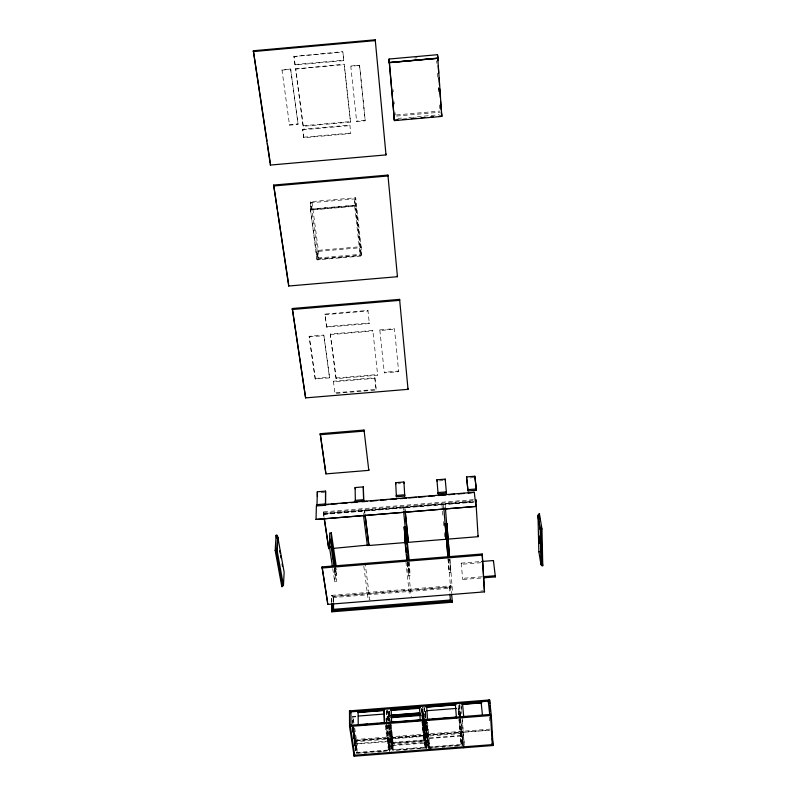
<?xml version="1.0" encoding="UTF-8"?>
<svg xmlns="http://www.w3.org/2000/svg" width="796" height="796" viewBox="0 0 796 796"><rect width="100%" height="100%" fill="white"/><g stroke="black" fill="none" stroke-linecap="round" stroke-linejoin="round"><path stroke-width="0.6" stroke-dasharray="3.98 2.98" d="M343.782 60.645L342.847 51.621L293.943 56.496L295.067 65.013L343.782 60.645L342.847 51.621M350.509 122.096L344.22 64.158L295.595 69.003L303.196 126.285L350.509 122.096L344.22 64.158M332.738 568.643L334.718 581.796L336.31 581.677L336.36 575.08L335.285 567.906M336.36 575.08L335.564 575.14L335.574 574.055L336.37 573.996L336.41 568.573M336.111 378.647L330.28 334.041L372.807 330.44L377.662 375.165L336.111 378.647L330.28 334.041M334.718 581.796L334.847 567.608M331.673 602.433L331.753 595.338L450.914 585.806L451.531 592.861M331.862 602.363L331.753 595.338L333.464 596.393L449.292 587.13L450.914 585.806L451.004 586.931L449.402 588.254L333.633 597.507L331.922 596.453L451.004 586.931L449.382 588.254L449.292 587.13M374.966 390.12L334.947 393.463L334.947 392.846L376.16 389.393L374.856 377.732L333.385 381.204L333.375 381.821L374.876 378.349L374.856 377.732M333.385 602.283L333.444 596.393L331.753 595.338M333.564 602.224L333.464 596.393M329.564 377.871L323.823 335.056L309.196 336.3L309.176 336.897L315.266 379.075L329.564 377.871L323.823 335.056M473.511 501.898L323.524 514.117L323.345 512.913L323.365 511.888L475.799 499.47M323.942 516.873L323.534 513.599L473.461 501.39M326.639 327.166L324.977 314.072L367.931 310.42L369.344 323.544L326.639 327.166L324.977 314.072M315.266 379.075L309.196 336.3M310.4 209.069L355.772 205.119L361.374 256.063L317.106 259.874L310.4 209.069L310.719 201.677L355.683 197.756L361.225 247.665L317.375 251.446L317.126 259.088L361.364 255.277L361.115 246.661L317.246 250.451L316.997 258.083L361.255 254.272M311.714 210.015L312.012 202.622L318.37 250.352L318.131 257.984L310.719 201.677M317.106 259.874L310.39 209.278L355.782 205.328M303.724 137.738L302.699 129.27L349.902 125.091L350.777 133.579L303.724 137.738L302.699 129.27M303.196 126.285L295.634 68.506M281.943 69.73L289.535 125.181L298.082 124.415L290.709 68.944L281.893 70.227L290.709 68.944M295.067 65.013L293.983 56.009M289.535 125.181L289.575 124.654L298.112 123.897M443.442 504.654L443.511 504.137L443.561 504.644L404.816 507.798L405.074 510.266M490.107 729.116L353.921 739.653L355.494 740.748L460.894 732.589L462.367 731.265L463.71 746.827M462.436 732.201L460.974 733.524L460.894 732.589L462.367 731.265L462.436 732.201L460.993 733.524L355.633 741.663L354.061 740.578L488.953 730.151M449.402 588.254L449.312 587.13L450.914 585.806M293.943 56.496L342.847 52.108M295.107 64.516L343.782 60.148M414.597 57.969L417.014 57.75M295.595 69.003L344.22 64.645M350.807 66.008L359.583 65.222L365.225 120.793L356.668 121.549L350.807 66.506L359.583 65.222M396.448 114.922L439.989 111.062M396.547 116.057L440.059 112.206M303.226 125.758L350.509 121.569M365.215 120.266L356.658 121.032L356.668 121.549M397.91 118.425L401.562 118.106M408.855 117.46L411.283 117.241M417.363 116.704L439.233 114.773M302.669 129.798L349.902 125.619L349.902 125.091M303.754 137.201L350.777 133.051L350.777 133.579M355.802 198.811L310.858 202.721L310.54 210.114L355.892 206.174L355.683 197.756M310.37 209.836L355.782 205.885L361.374 256.063M317.116 259.297L361.364 255.486M324.967 314.669L367.951 311.017L367.931 310.42M326.659 326.569L369.324 322.947L369.344 323.544M379.811 329.912L394.468 328.678L398.657 371.682L384.319 372.886L379.811 329.912L379.831 330.519L394.498 329.275L394.468 328.678M330.27 334.648L372.817 331.046L372.807 330.44M309.176 336.897L323.813 335.663M315.286 378.458L329.574 377.254M336.121 378.03L377.642 374.548L377.662 375.165M398.179 483.769L400.537 483.58M470.167 477.918L473.72 477.62M439.402 480.893L442.954 480.605M321.047 492.774L324.569 492.485M323.345 512.913L475.918 500.485M323.574 513.898L362.976 510.694L363.294 513.669M364.866 513.539L364.548 510.564L403.214 507.41L403.492 510.395M404.816 507.798L404.796 507.281L473.481 501.689M323.564 514.415L362.976 511.201L362.976 510.694M364.558 511.072L403.244 507.928L403.214 507.41M473.54 502.196L445.143 504.515L445.093 504.007L445.332 506.982M481.082 562.702L461.252 564.294L461.173 563.14L480.286 561.598M409.333 561.618L410.099 575.757L408.507 575.886L408.159 569.309L408.955 569.249L408.895 568.165L408.099 568.225L407.821 562.822M447.979 558.503L449.203 572.622L450.805 572.493L449.76 559.22M482.008 576.792L462.655 578.334L462.735 579.498L482.077 577.956M480.685 591.04L483.122 590.841M389.97 714.818L389.503 711.196L388.647 711.266L388.796 715.893L389.662 715.833L389.97 718.241M421.353 712.201L421.154 708.738L422.019 708.669M388.607 711.813L387.742 711.883L388.826 720.3M422.119 709.206L422.975 709.137M388.906 720.161L388.209 712.868L389.562 720.052M422.178 710.221L423.741 721.047M352.071 716.529L355.782 716.241M355.872 716.818L352.16 717.106L353.076 723.126M458.665 714.927L458.178 708.868L459.043 708.798M388.289 715.355L389.413 720.718M423.631 721.116L422.746 712.669L422.945 718.738M389.652 717.266L387.204 717.455L387.164 716.35L389.622 716.161M421.502 713.684L423.96 713.495L424.457 718.32M421.572 714.788L424.019 714.599L423.96 713.495M390.358 723.236L389.741 718.41L388.876 718.48L388.955 720.818M421.562 715.942L422.427 715.873M385.652 719.276L386.518 719.216L387.135 724.022M387.97 719.096L388.846 719.027M422.527 716.42L423.402 716.35L423.9 721.176M424.845 716.231L425.711 716.171M459.451 713.544L460.317 713.485M422.586 717.445L423.402 721.037M459.531 714.579L460.188 717.047M352.608 727.494L354.628 740.698L389.821 737.972M391.234 737.862L425.76 735.196M427.173 735.086L461.76 732.41M489.53 730.27L463.173 732.31L462.128 719.007M392.09 738.36L424.855 735.822M425.014 736.937L425.86 736.877L422.845 706.918L426.556 748.558L423.78 722.012M389.751 724.897L392.169 740.499M425.074 737.962L425.651 740.409L391.831 743.026L391.741 740.539M461.163 735.464L428.268 738.011L428.875 747.454M461.212 736.031L428.328 738.569L426.666 722.29M392.179 742.429L425.074 739.892M392.259 743.235L425.144 740.698M390.766 745.136L426.895 742.35L426.835 741.235L390.727 744.021L390.766 745.136L388.259 725.395M392.338 745.573L425.283 743.036M355.474 749.553L356.319 749.494L353.016 727.882M389.244 746.956L390.1 746.887L387.294 725.226M461.66 741.365L462.516 741.305L460.705 719.116M389.055 724.907L392.418 747.742L389.493 724.877M425.502 745.195L426.069 747.673L392.498 750.26L392.269 745.016M425.81 721.823L428.626 744.957L428.566 743.922L427.711 743.981L425.472 722.27M461.75 742.399L462.396 744.877L428.348 747.494L425.741 722.151M356.26 752.489L389.284 749.941L389.005 741.046L356.2 743.573L356.349 753.046L389.781 750.469L386.309 725.126M392.428 749.703L425.492 747.155M428.815 746.897L461.919 744.35M357.573 753.205L382.03 751.315M383.254 751.225L389.363 750.747L386.07 725.226M396.179 750.23L408.428 749.285M409.651 749.185L420.666 748.34M421.89 748.24L425.571 747.961M426.039 719.952L428.885 747.703L433.79 747.325M435.014 747.235L461.988 745.155M364.25 753.245L366.727 753.056M377.861 752.2L380.339 752.011M403.851 750.2L406.328 750.011M429.84 748.19L432.318 748.001M442.218 747.245L444.685 747.046M454.586 746.29L458.297 746.001M431.382 748.19L428.925 748.379L428.885 747.703M331.922 596.453L333.614 597.507M353.921 739.653L355.474 740.738L355.673 750.051M354.061 740.578L355.613 741.663M352.787 727.594L356.329 750.529M352.121 725.683L356.349 753.295M352.3 727.554L355.802 750.369M352.15 727.952L353.076 733.952M353.265 735.156L355.106 747.155M352.26 728.847L352.976 733.872M353.175 734.847L354.081 741.076M354.26 742.27L355.006 747.076M355.185 748.28L355.553 750.678M353.931 723.057L353.026 717.037L353.056 723.713M354.668 727.872L357.046 743.514L357.115 752.429L353.255 727.146M353.812 727.932L356.28 744.131L389.075 741.603L389.383 751.424L385.941 724.947M352.22 720.241L352.767 723.843M352.946 725.047L355.334 740.638L355.404 750.389M323.365 511.888L324.081 516.664M335.474 568.016L336.37 573.996M334.688 568.085L335.574 574.055M334.499 567.976L335.564 575.14M334.34 568.513L336.31 581.677M333.385 381.204L334.947 393.463M290.669 69.441L298.082 124.415M363.822 566.284L368.25 600.015L369.871 599.885L365.324 564.941M386.03 718.131L386.816 724.161M386.826 724.877L390.259 751.354L389.801 737.424L391.214 737.315L391.433 743.971L389.125 725.922M386.577 723.882L386.11 720.28L386.189 722.788M386.687 724.231L390.239 751.354M386.498 725.196L389.781 750.469M385.274 725.882L388.428 750.011L388.159 741.106M389.95 724.947L392.279 743.902L392.02 737.802M388.209 712.868L389.135 720.082M387.692 710.201L389.184 720.887M389.612 725.047L392.378 746.708L391.532 746.777L388.746 725.116M389.443 725.106L391.284 739.544L392.13 739.484L390.139 723.843M389.264 724.987L392.508 750.509M388.349 719.902L387.712 710.758M388.229 719.813L387.921 717.405L388.08 722.45M388.826 725.017L392.07 750.29L391.99 747.782M387.164 716.35L387.632 719.962M388.13 724.121L391.702 751.812M386.259 710.311L387.632 720.589M364.548 510.564L364.857 513.022M391.184 724.469L393.025 742.37L390.736 724.27M390.508 724.44L393.284 749.633L390.05 724.29M390.179 723.325L388.577 710.689L388.746 716.231M374.876 378.349L376.18 390.02L376.16 389.393M421.96 721.823L424.636 747.215L422.198 721.982M407.572 561.538L411.224 596.582M407.532 563.309L408.159 569.309M424.029 722.38L426.288 744.091L425.442 744.16L423.164 722.062M407.124 562.653L408.507 575.886M423.691 721.365L426.457 747.912M423.532 722.241L425.93 745.165M423.373 721.266L421.96 708.092L422.368 713.614M423.412 721.972L426.069 747.673M423.004 719.644L425.273 741.355L424.805 735.265M422.218 712.718L423.124 721.405M425.641 747.703L422.368 715.286L422.577 718.798M422.785 720.877L425.611 748.638M405.91 561.678L409.472 595.508M421.154 708.738L421.79 714.778M421.92 715.992L422.427 720.828M422.557 722.032L424.218 739.962L422.308 721.823M404.796 507.281L405.174 510.982M359.593 65.72L365.225 120.793M425.92 715.037L425.492 710.828L425.89 717.485M425.93 719.703L428.835 748.389L428.775 747.464M424.318 707.355L425.402 717.654M408.726 562.523L410.099 575.757M425.144 721.256L427.979 748.449L427.144 734.539L425.731 734.648L426.129 741.295M408.199 562.046L408.955 569.249M424.527 719.425L426.895 742.35M427.522 722.221L429.671 746.837L427.193 722.629M461.173 563.14L462.735 579.498M449.66 559.558L450.805 572.493M393.005 89.411L393.214 91.848M393.99 101.51L394.279 104.047M395.035 112.584L395.244 115.022M461.153 706.36L461.68 712.37M464.267 745.006L463.123 731.753L461.71 731.862L462.904 745.762L460.745 718.49M449.312 587.13L449.82 592.99M459.511 704.062L460.695 717.932M459.6 715.445L458.993 708.221L459.829 718.39M460.914 732.589L462.108 746.648M458.178 708.868L458.735 715.514M448.277 558.832L451.004 593.408M448.158 559.349L449.203 572.622M459.6 705.276L460.695 718.32M443.511 504.137L443.81 507.838M459.969 714.549L460.257 718.171M460.357 719.385L462.396 744.877M459.889 718.878L462.048 745.822M441.929 504.256L442.825 515.38M443.322 521.559L443.82 527.738M444.208 532.683L444.705 538.862M458.168 705.385L458.944 715.057M459.332 719.892L460.297 731.972M459.023 718.947L461.063 744.409L459.053 719.773M449.939 558.702L452.635 593.279M462.148 717.823L464.327 745.653M460.993 704.5L461.7 713.624M438.656 87.659L438.825 90.117M436.666 60.914L436.825 63.352M437.472 73.142L437.8 78.038M438.447 87.819L438.765 92.714M439.571 104.943L439.82 108.614M428.198 744.986L428.348 747.494M489.222 716.907L489.51 721.753M425.552 711.405L425.88 716.947M424.358 708.012L425.044 719.584M425.223 742.479L425.701 748.628M423.303 714.659L423.661 720.808M422.606 710.191L422.746 712.669M423.024 717.415L423.173 719.922M398.657 371.682L398.627 371.065L384.299 372.269L384.319 372.886M391.473 745.076L391.682 751.245M389.503 711.196L389.662 715.833M389.741 718.41L389.821 720.748M388.806 717.893L388.876 720.241M386.279 710.967L386.647 723.673M354.618 739.593L354.628 740.698M359.981 246.76L354.638 198.91L354.717 206.273L360.11 254.372L359.981 246.76"/><path stroke-width="1.19" d="M450.397 600.015L452.247 601.089L331.574 610.711L333.315 609.358L450.397 600.015L452.247 601.089L452.337 602.224L331.753 611.825L331.663 603.617M331.753 611.825L331.842 603.547M333.375 603.458L333.315 609.358L331.584 610.711M333.494 609.298L333.554 603.398M333.982 566.115L331.116 546.971L331.196 540.434L330.39 540.494L330.41 539.419L331.216 539.35L331.295 532.892L329.683 533.031L329.494 547.101L332.37 566.245M327.753 604.383L322.062 566.881L482.207 553.986L484.475 591.876L327.753 604.383L327.773 603.249M325.514 505.231L325.564 491.122L317.325 491.789L316.997 504.644L317.196 505.908L325.514 505.231L325.564 491.122M325.922 473.889L320.221 433.691L364.031 430.059L368.797 470.366L325.922 473.889L320.221 433.691M316.022 519.45L475.909 506.435L316.022 519.45L316.39 505.49M317.435 496.565L317.325 491.789M305.614 397.891L292.301 308.51L399.602 299.366L408.02 389.334L305.614 397.891L292.301 308.51M281.814 586.592L275.187 550.504L276.093 535.31L276.899 535.25L277.854 537.459L277.147 550.792L276.341 550.852L282.61 586.533L281.814 586.592L281.943 584.234M282.67 585.428L283.456 585.358L284.132 572.225L277.904 537.758L277.108 537.827M282.61 586.533L275.993 550.434L276.063 549.34L276.869 549.28L277.635 536.255M397.383 275.734L397.443 276.71L288.689 286.023L288.749 285.038M288.689 286.023L273.645 185.07L387.931 175.07L397.443 276.71M385.96 154.006L386 154.902L270.391 165.061L270.481 164.155M270.391 165.061L253.347 50.765L375.234 39.8L386 154.902M253.237 51.581L375.274 40.606L375.234 39.8M437.979 58.108L389.294 62.466L389.075 59.033L437.511 54.695L441.83 116.415L394.418 120.614L389.314 62.655L437.999 58.287L389.314 62.655M411.373 118.395L413.801 118.176M398.03 119.768L394.378 120.087L394.418 120.614M402.885 119.34L406.527 119.012M411.393 118.584L416.248 118.156M421.114 117.728L424.756 117.4M430.835 116.863L433.263 116.654M439.332 116.117L441.77 115.898L441.83 116.415M273.565 185.985L387.98 175.976L387.931 175.07M292.241 309.505L399.662 300.351L399.602 299.366M320.201 434.735L364.051 431.104L364.031 430.059M403.95 482.008L404.756 496.067L396.398 496.744L395.682 482.684L403.95 482.008L404.079 483.291M466.536 476.923L474.824 476.237L476.326 488.963L476.406 490.256L468.018 490.943L466.536 476.923L468.018 490.943M436.934 479.809L445.213 479.132L446.466 493.162L438.099 493.848L436.934 479.809L437.044 481.092M355.374 501.649L355.096 487.56L363.344 486.883L363.712 500.973L355.374 501.649L355.205 500.376L363.543 499.689L363.344 486.883M467.939 489.649L476.326 488.963M316.997 504.644L325.325 503.958M324.977 504.475L474.287 492.286L475.909 506.435M325.027 504.793L328.718 504.485M331.186 504.286L337.355 503.778M341.056 503.48L347.225 502.973M350.927 502.674L357.096 502.167M362.031 501.769L366.966 501.361M370.667 501.062L376.836 500.565M380.538 500.256L386.707 499.759M390.408 499.45L396.577 498.953M400.279 498.644L406.448 498.147M408.915 497.938L416.318 497.341M418.786 497.132L424.955 496.634M428.656 496.326L434.825 495.828M438.526 495.53L445.929 494.923M448.397 494.724L454.566 494.216M458.267 493.918L464.436 493.411M468.138 493.112L474.287 492.286M539.419 513.947L538.613 514.017L538.016 516.365L540.195 529.519L540.982 564.702L541.787 564.643L541.967 565.727L542.763 565.667L541.976 528.932L539.419 513.947L539.539 518.833M405.602 544.225L404.149 526.992L405.761 526.862L409.214 560.414M447.889 557.309L445.223 523.659L446.835 523.529L449.581 556.812M277.048 537.519L277.854 537.459M538.016 516.365L538.822 516.296M538.832 516.604L538.016 516.664L538.852 551.737L540.982 564.702M404.477 533.419L405.283 533.35L405.343 534.424L404.527 534.494L404.865 541.011L406.875 560.245M537.987 515.131L540.156 527.987L540.982 527.917L541.161 529.002L541.967 565.727M275.187 550.504L275.993 550.434M541.161 529.002L541.976 528.932M540.195 529.519L541.011 529.459L541.787 564.643M329.494 547.101L331.116 546.971M404.865 541.011L406.487 540.872L405.761 526.862M445.223 523.659L446.437 537.648L448.068 537.519M365.175 515.48L368.896 544.991L333.584 548.364M406.776 541.927L408.328 541.807L405.174 510.982M365.026 514.763L368.916 545.509L405.582 542.544M405.194 511.5L408.358 542.325L446.297 539.25L443.81 507.838M475.918 500.485L475.799 499.47L478.098 536.683L447.85 539.131L447.81 538.613M322.042 568.016L482.336 555.111M538.852 551.737L539.638 551.668M481.48 561.498L493.42 560.543L495.381 576.891L483.291 577.856M483.222 576.692L495.321 575.727L495.381 576.891M349.494 710.858L489.6 699.953L491.291 715.465L493.042 745.504L354.16 756.2L349.543 726.459L349.494 710.858L349.862 713.256M488.336 702.132L488.276 701.157L489.003 701.097L489.052 702.072M363.981 711.256L361.503 711.445L365.215 711.176M401.114 708.36L404.826 708.072M412.248 707.495L415.97 707.206L412.258 707.515M445.67 704.898L443.193 705.087L446.914 704.818M466.715 703.256L463.003 703.545L466.715 703.286M472.904 702.778L476.615 702.49L472.904 702.798M401.114 708.39L406.06 708.002M361.523 711.684L367.722 711.226M371.414 710.918L377.622 710.46M381.294 710.151L383.811 709.972M391.244 709.395L398.667 708.818M401.015 708.619L408.567 708.052M411.93 707.763L419.213 707.196M425.89 706.699L429.611 706.41M432.079 706.221L439.511 705.644M442.387 705.395L449.621 704.828M452.038 704.649L455.66 704.361M463.023 703.813L470.446 703.236M472.923 703.037L480.466 702.43M357.792 712.281L383.801 710.261M419.711 707.465L391.224 709.684L391.154 708.719L391.612 722.072M425.9 706.987L455.62 704.669M461.809 704.191L481.63 702.649M357.822 712.529L383.781 710.51M391.334 709.923L420.457 707.654M426.746 707.166L455.819 704.898M462.217 704.4L481.749 702.888M391.045 710.5L419.482 708.281M358.26 716.052L384.249 714.032M426.686 710.728L456.596 708.41M391.115 715.126L419.83 712.898M391.125 715.375L419.84 713.146M390.846 716.062L420.278 713.783M390.886 717.176L420.338 714.888M391.204 717.713L421.174 715.385M488.276 701.157L489.709 714.46L490.445 714.41L490.565 715.524L492.276 744.628L492.157 743.504M490.445 714.41L350.26 725.285L354.727 755.215M360.528 724.778L367.732 724.221M371.334 723.942L377.344 723.474M380.946 723.196L384.558 722.917M391.363 722.39L398.577 721.833M402.189 721.544L408.199 721.086M411.811 720.798L419.034 720.241M427.223 719.604L429.631 719.415M432.039 719.236L439.273 718.669M442.884 718.39L450.108 717.833M453.72 717.554L456.138 717.365M364.13 724.748L367.742 724.469M373.742 724.002L377.354 723.723M394.975 722.36L398.587 722.081M404.607 721.614L408.219 721.335M415.432 720.768L419.044 720.489M427.243 719.853L429.651 719.664M435.671 719.196L439.283 718.917M446.516 718.36L450.128 718.082M349.543 726.459L491.291 715.465M354.001 752.867L354.011 755.275L492.993 744.568M276.869 549.28L277.088 550.484L276.282 550.553L276.063 549.34M277.147 550.792L283.456 585.358M276.899 535.25L277.764 540.046M279.714 550.832L280.152 553.23M280.59 555.628L281.018 558.026M282.102 564.016L282.54 566.414M276.093 535.31L276.53 537.708M542.384 563.339L542.763 565.667M322.062 566.881L327.584 602.045M354.011 755.275L354.16 756.2L354.14 753.792M324.44 519.052L328.758 548.752L324.121 518.096M253.347 50.765L266.978 140.992M267.347 143.429L270.302 162.941M273.645 185.07L277.326 209.447M277.695 211.885L288.57 283.824M331.295 532.892L336.24 566.294M331.216 539.35L335.295 566.822M331.196 540.434L335.116 566.712M330.41 539.419L330.937 543.001M333.076 557.329L333.434 559.727M358.25 712.251L358.11 711.286L358.23 724.659M437.591 55.899L438.059 59.322M441.352 112.156L441.671 114.554M441.432 113.301L441.74 115.709M355.096 487.56L355.255 488.834M384.1 710.241L383.97 709.276L384.478 723.604L384.13 711.455M363.543 499.689L363.712 500.973M363.454 514.893L367.364 545.628M476.406 490.256L474.824 476.237M475.938 501.191L476.008 501.997M477.978 535.658L478.098 536.683M484.475 591.876L482.207 553.986M488.883 700.012L489.003 701.097L350.22 711.903L350.21 710.798M491.5 731.156L491.829 733.812M492.266 738.33L493.042 745.504M395.682 482.684L395.811 483.968M419.552 707.485L419.452 706.51L420.189 719.853M396.398 496.744L396.259 495.46L404.617 494.784L404.756 496.067M404.149 526.992L404.766 532.982M405.91 547.698L406.408 552.504M406.656 554.902L407.154 559.707M482.436 715.027L481.073 701.714L481.132 702.689M403.622 511.629L405.273 527.648M405.502 529.599L405.89 533.3M406.298 537.519L406.676 541.21M406.487 540.872L408.477 560.115M426.736 706.918L426.636 705.952L427.551 720.261L427.452 719.295M463.67 716.48L462.496 703.167L462.575 704.132M451.621 593.995L452.337 602.224M389.075 59.033L394.368 119.897L394.03 115.131M446.257 538.743L446.297 539.25M449.909 594.115L450.506 601.149M438.099 493.848L437.989 492.565L446.367 491.878L446.466 493.162M455.372 704.689L455.292 703.724L456.476 718.022L456.397 717.047M446.437 537.648L447.959 556.941M445.213 479.132L445.312 480.416M446.835 523.529L449.461 557.18M445.382 507.709L446.785 525.529M446.984 528.007L447.461 534.186M463.71 746.827L463.779 747.762M437.511 54.695L437.909 60.794M438.238 65.69L438.715 73.033M439.034 77.928L439.511 85.262M439.75 88.933L440.317 97.5M440.556 101.172L441.113 109.729M389.184 60.237L389.403 63.68M407.95 388.309L408.02 389.334M489.6 699.953L489.819 703.584M489.958 706.012L490.246 710.858M489.709 714.46L489.769 715.435M408.328 541.807L408.358 542.325M493.42 560.543L493.48 561.707M540.982 527.917L541.001 529.151L540.185 529.211L540.156 527.987M539.121 535.967L539.29 543.29M368.777 469.312L368.797 470.366M368.896 544.991L368.916 545.509M350.936 711.843L350.986 725.226M375.115 710.39L371.404 710.679L375.115 710.41M383.781 709.714L381.304 709.903L383.781 709.733M394.925 708.848L391.214 709.137L394.925 708.868M435.77 705.664L432.059 705.952L435.77 705.694M455.581 704.122L453.103 704.321L455.581 704.152"/></g></svg>
